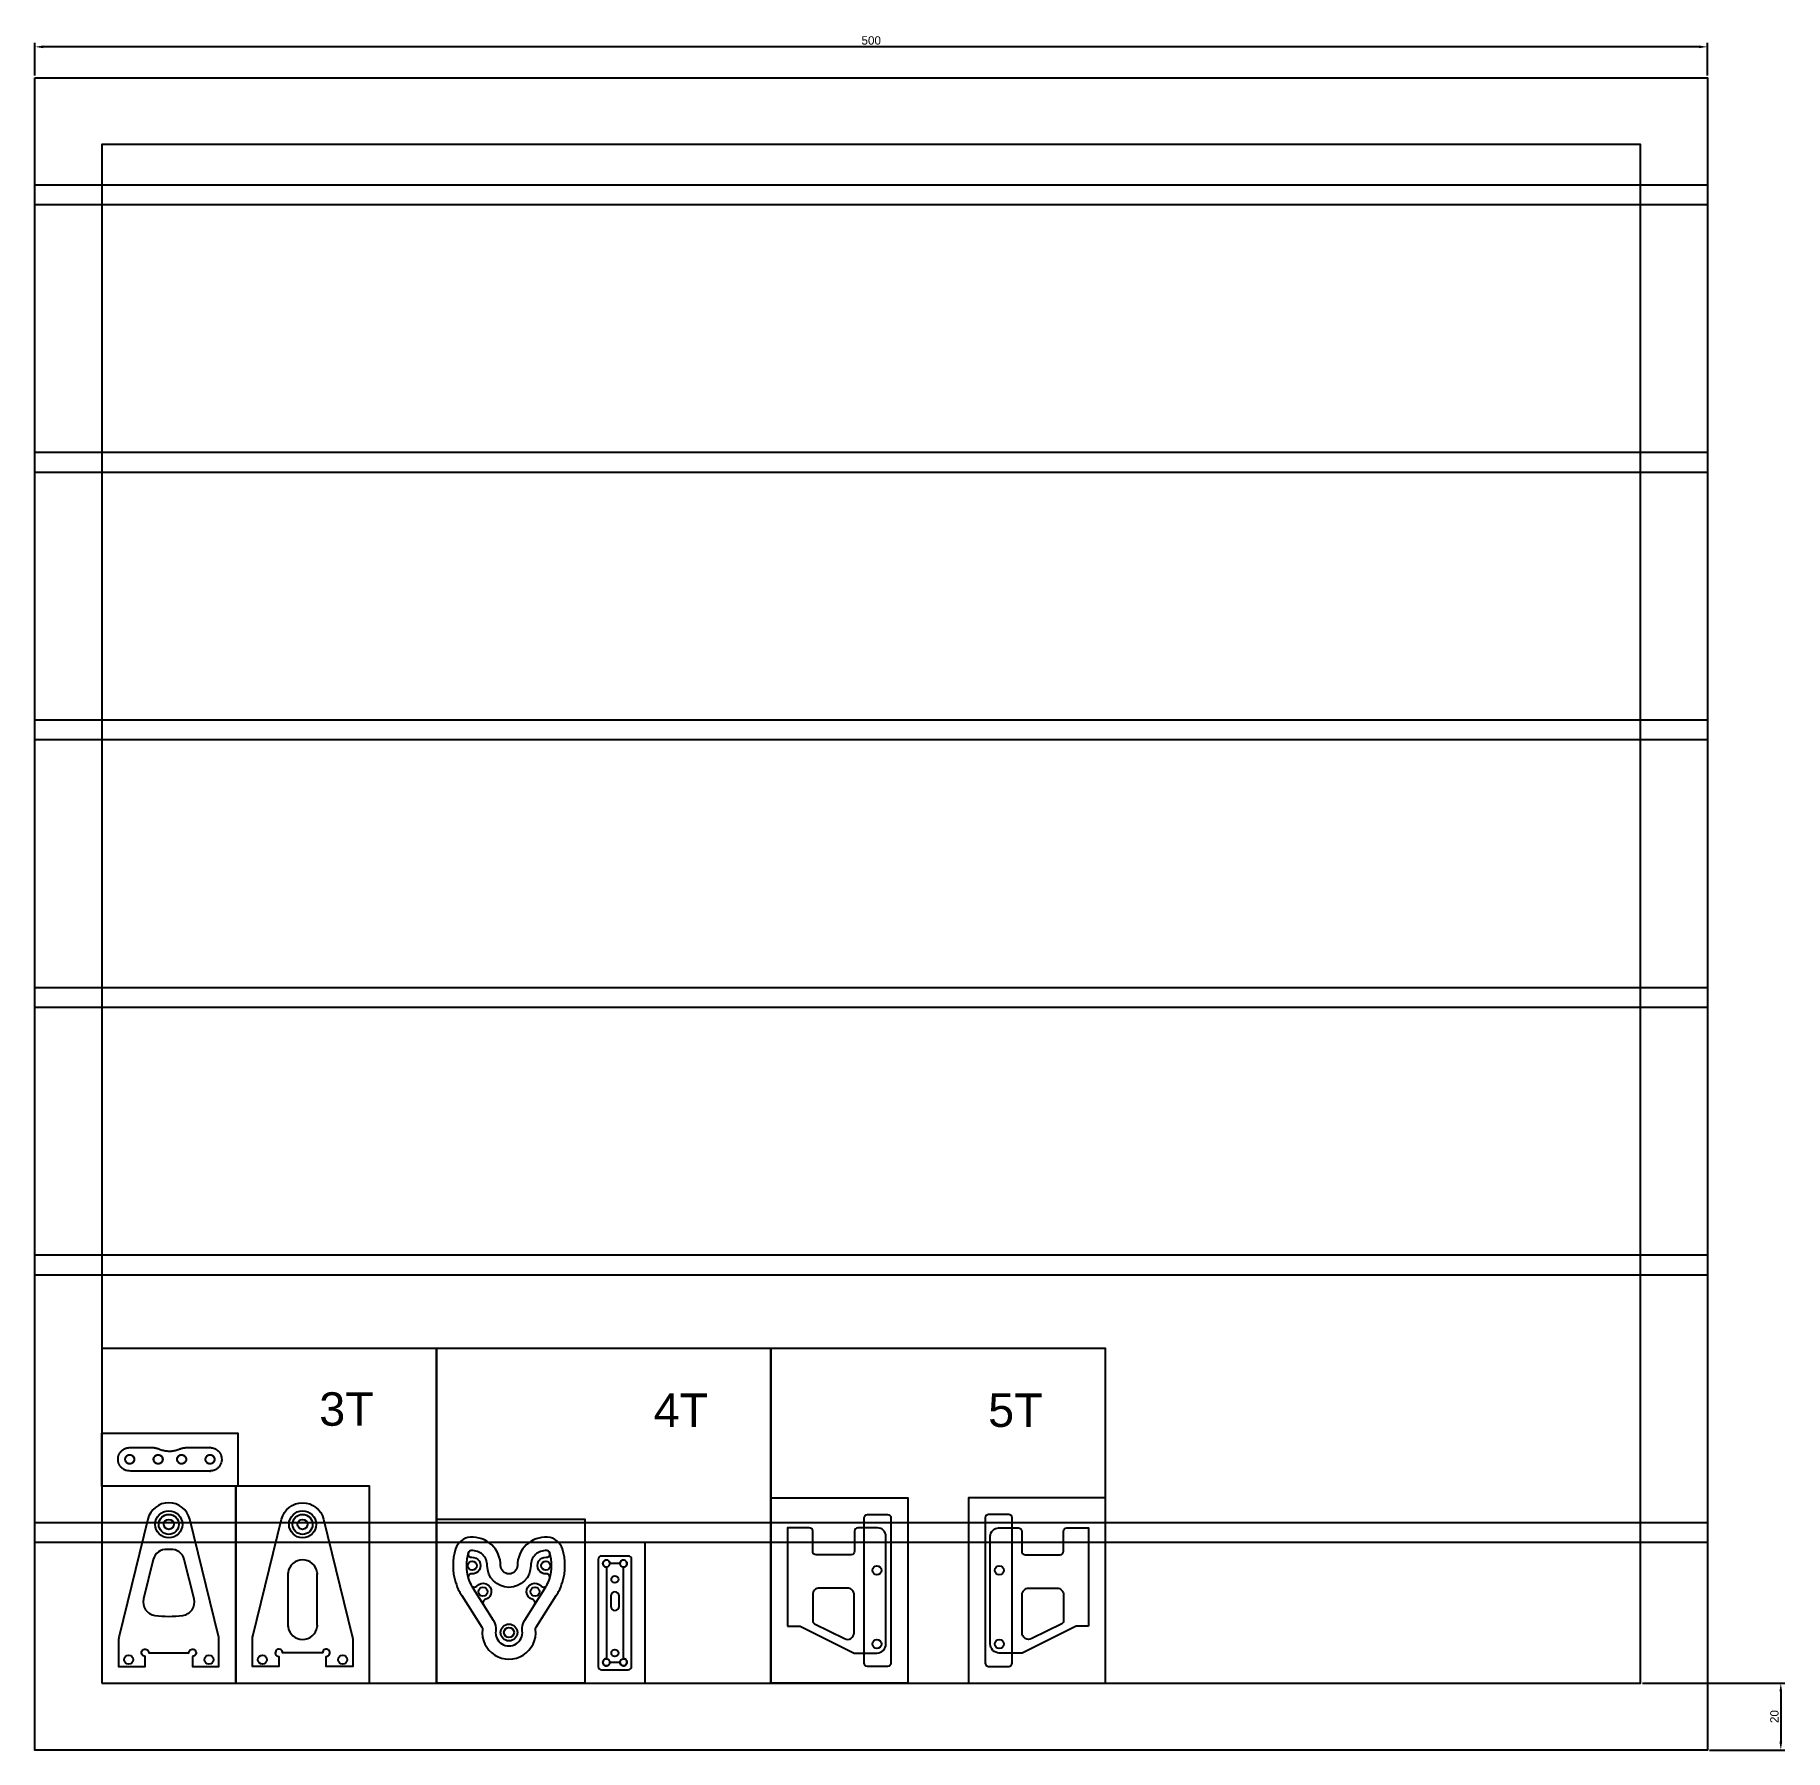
# Model space of a CAD drawing. Header units: millimetres. Extents: x 0 to 523, y 0 to 513.
import ezdxf

# ---------------------------------------------------------------- set-up
doc = ezdxf.new("R2010")
doc.units = ezdxf.units.MM
for name, color, linetype in [('CNC_CRACK', 220, 'Continuous'), ('MS_2.0', 50, 'Continuous'), ('MS_2.25', 161, 'Continuous'), ('MS_ALL', 132, 'Continuous'), ('OUT', 170, 'Continuous'), ('OUT_2.0', 200, 'Continuous'), ('small', 10, 'Continuous'), ('small2', 40, 'Continuous'), ('small3', 71, 'Continuous')]:
    doc.layers.add(name, color=color, linetype=linetype)
doc.styles.get("Standard").update_dxf_attribs({"font": 'arial.ttf'})
doc.dimstyles.new('ISO-25', dxfattribs={"dimtxt": 2.5, "dimasz": 2.5, "dimexe": 1.25, "dimexo": 0.625, "dimtad": 1, "dimtxsty": 'Standard', "dimcen": 2.5, "dimadec": 0, "dimazin": 0, "dimtfac": 1, "dimtmove": 0, "dimatfit": 3, "dimfxl": 1, "dimarcsym": 0})

# ---------------------------------------------------------------- blocks, each defined once
blk = doc.blocks.new('*D1')
at = {"color": 0, "lineweight": -2, "transparency": 16777216}
for p, q in [((480.63, 20), (523.19, 20)), ((521.94, 17.5), (521.94, 2.5)), ((500.63, 0), (523.19, 0))]:
    blk.add_line(p, q, dxfattribs=at)
at = {"color": 0, "transparency": 16777216}
for points in [[(521.53, 17.5), (522.36, 17.5), (521.94, 20)], [(521.53, 2.5), (522.36, 2.5), (521.94, 0)]]:
    blk.add_solid(points, dxfattribs=at)
at = {"layer": 'Defpoints', "color": 0, "transparency": 16777216}
for p in [(480, 20), (500, 0), (521.94, 0)]:
    blk.add_point(p, dxfattribs=at)
at = {"color": 0, "transparency": 16777216, "insert": (520.04, 10), "char_height": 2.5, "attachment_point": 5, "rotation": 90}
blk.add_mtext('20', dxfattribs=at)
blk = doc.blocks.new('*D2')
at = {"color": 0, "lineweight": -2, "transparency": 16777216}
for p, q in [((0, 500.62), (0, 510.47)), ((497.5, 509.22), (2.5, 509.22)), ((500, 500.62), (500, 510.47))]:
    blk.add_line(p, q, dxfattribs=at)
at = {"color": 0, "transparency": 16777216}
for points in [[(2.5, 509.64), (2.5, 508.81), (0, 509.22)], [(497.5, 509.64), (497.5, 508.81), (500, 509.22)]]:
    blk.add_solid(points, dxfattribs=at)
at = {"layer": 'Defpoints', "color": 0, "transparency": 16777216}
for p in [(0, 509.22), (0, 500), (500, 500)]:
    blk.add_point(p, dxfattribs=at)
at = {"color": 0, "transparency": 16777216, "insert": (250, 511.12), "char_height": 2.5, "attachment_point": 5}
blk.add_mtext('500', dxfattribs=at)

msp = doc.modelspace()

# ---------------------------------------------------------------- linework, layer by layer
for points in [[(0, 500), (500, 500), (500, 0), (0, 0)], [(20, 20), (480, 20), (480, 480), (20, 480)], [(20, 20), (120, 20), (120, 120), (20, 120)], [(120, 20), (220, 20), (220, 120), (120, 120)], [(220, 20), (320, 20), (320, 120), (220, 120)], [(20, 94.769), (60.652, 94.769), (60.652, 78.921), (20, 78.921)], [(20, 20), (60, 20), (60, 78.921), (20, 78.921)], [(60, 20), (100, 20), (100, 78.921), (60, 78.921)], [(220, 75.4), (260.9, 75.4), (260.9, 20), (220, 20)], [(320, 75.4), (279.1, 75.4), (279.1, 20), (320, 20)], [(120, 69.014), (164.371, 69.014), (164.371, 20), (120, 20)], [(164.371, 20), (182.371, 20), (182.371, 62), (164.371, 62)]]:
    msp.add_lwpolyline(points, close=True)
at = {"layer": 'CNC_CRACK'}
for points in [[(0, 468), (500, 468), (500, 462), (0, 462)], [(0, 388), (500, 388), (500, 382), (0, 382)], [(0, 308), (500, 308), (500, 302), (0, 302)], [(0, 228), (500, 228), (500, 222), (0, 222)], [(0, 148), (500, 148), (500, 142), (0, 142)], [(0, 68), (500, 68), (500, 62), (0, 62)]]:
    msp.add_lwpolyline(points, close=True, dxfattribs=at)
at = {"layer": 'MS_2.0'}
for points in [[(133.759, 36.036, 1.119797), (149.657, 36.036, -0.1715729), (149.807, 36.686), (152.747, 41.306), (155.829, 46.148, 0.0209043), (156.53, 47.359, 0.0452624), (157.687, 50.153, 0.152279), (157.687, 60.117, 0.3119792), (153.208, 63.62, 0.4315776), (144.208, 55.135, -1), (139.208, 55.135, 0.4315776), (130.207, 63.62, 0.3119792), (125.728, 60.117, 0.152279), (125.728, 50.153, 0.0452624), (126.886, 47.359, 0.0209043), (127.587, 46.148), (130.669, 41.306), (133.609, 36.686, -0.1715729)], [(130.561, 57.631, -1.0607252), (130.561, 52.639, 0.5244144), (129.547, 51.343, 0.0452624), (130.428, 49.217, 0.5244144), (132.061, 49.017, -1.3331343), (134.613, 44.952, 0.5018631), (134.043, 43.453), (136.983, 38.833, -0.1715729), (137.733, 35.586, 1.119797), (145.682, 35.586, -0.1715729), (146.432, 38.833), (149.372, 43.453, 0.5018631), (148.802, 44.952, -1.3331343), (151.355, 49.017, 0.5244144), (152.988, 49.217, 0.0452624), (153.869, 51.343, 0.5244144), (152.855, 52.639, -1.0607252), (152.855, 57.631, 1), (152.973, 59.627, 0.4315776), (148.208, 55.135, -1), (135.208, 55.135, 0.4315776), (130.443, 59.627, 1)]]:
    msp.add_lwpolyline(points, format="xyb", close=True, dxfattribs=at)
msp.add_lwpolyline([(174.881, 55.76), (171.861, 55.76, 2.4142136), (170.811, 54.71), (170.811, 27.29, 2.4142136), (171.861, 26.24), (174.881, 26.24, 2.4142136), (175.931, 27.29), (175.931, 54.71, 2.4142136), (174.881, 55.76)], format="xyb", dxfattribs=at)
at = {"layer": 'MS_2.25'}
for points in [[(248.9, 70.4), (254.9, 70.4, -0.4142136), (255.9, 69.4), (255.9, 26, -0.4142136), (254.9, 25), (248.9, 25, -0.4142136), (247.9, 26), (247.9, 69.4, -0.4142136)], [(291.1, 70.4), (285.1, 70.4, 0.4142136), (284.1, 69.4), (284.1, 26, 0.4142136), (285.1, 25), (291.1, 25, 0.4142136), (292.1, 26), (292.1, 69.4, 0.4142136)]]:
    msp.add_lwpolyline(points, format="xyb", close=True, dxfattribs=at)
at = {"layer": 'MS_ALL'}
for points in [[(39.506, 59.976, 0.3638941), (35.357, 56.939), (32.462, 45.149, 0.4474852), (35.834, 40.228, 0.0643558), (44.166, 40.228, 0.4474852), (47.538, 45.149), (44.643, 56.939, 0.3638941), (40.494, 59.976, -0.0330014)], [(84.4, 52.46, 0.2122919), (84.358, 53.068, 0.8701763), (75.642, 53.068, 0.2122919), (75.6, 52.46), (75.6, 37.46, 0.2122919), (75.642, 36.852, 0.8701763), (84.358, 36.852, 0.2122919), (84.4, 37.46)], [(244.9, 46.4, 0.4142136), (242.9, 48.4), (234.5, 48.4, 0.4142136), (232.5, 46.4), (232.5, 38.621, 0.2850849), (233.056, 37.725), (242.012, 33.288, 0.5563174), (244.9, 35.08)], [(295.1, 46.4, -0.4142136), (297.1, 48.4), (305.5, 48.4, -0.4142136), (307.5, 46.4), (307.5, 38.621, -0.2850849), (306.944, 37.725), (297.988, 33.288, -0.5563174), (295.1, 35.08)]]:
    msp.add_lwpolyline(points, format="xyb", close=True, dxfattribs=at)
at = {"layer": 'OUT'}
for points in [[(47.06, 27.96), (47.06, 25), (55, 25), (55, 32.926, 0.060268), (54.871, 33.99), (46.275, 69.001, 0.7841605), (33.725, 69.001), (25.129, 33.99, 0.060268), (25, 32.926), (25, 25), (32.94, 25), (32.94, 27.96, -2.4142136), (34.04, 29.06), (45.96, 29.06, -2.4142136)], [(225, 37), (228.75, 37), (244.9, 29), (247.9, 29), (251.7, 29, 0.4142136), (254.4, 31.7), (254.4, 63.9, 0.4142136), (251.9, 66.4), (247.9, 66.4), (246, 66.4, 0.4142136), (245, 65.4), (245, 59.4, -0.4142136), (244, 58.4), (233.5, 58.4, -0.4142136), (232.5, 59.4), (232.5, 65.4, 0.4142136), (231.5, 66.4), (225, 66.4)], [(315, 37), (311.25, 37), (295.1, 29), (292.1, 29), (288.3, 29, -0.4142136), (285.6, 31.7), (285.6, 63.9, -0.4142136), (288.1, 66.4), (292.1, 66.4), (294, 66.4, -0.4142136), (295, 65.4), (295, 59.4, 0.4142136), (296, 58.4), (306.5, 58.4, 0.4142136), (307.5, 59.4), (307.5, 65.4, -0.4142136), (308.5, 66.4), (315, 66.4)], [(137.733, 35.586, 1.119797), (145.682, 35.586, -0.1715729), (146.432, 38.833), (149.372, 43.453), (152.454, 48.296, 0.0209043), (152.988, 49.217, 0.0452624), (153.869, 51.343, 0.152279), (153.869, 58.927, 0.3119792), (152.973, 59.627, 0.4315776), (148.208, 55.135, -1), (135.208, 55.135, 0.4315776), (130.443, 59.627, 0.3119792), (129.547, 58.927, 0.152279), (129.547, 51.343, 0.0452624), (130.428, 49.217, 0.0209043), (130.961, 48.296), (134.043, 43.453), (136.983, 38.833, -0.1715729)], [(169.371, 24), (177.371, 24, 0.4142136), (178.371, 25), (178.371, 57, 0.4142136), (177.371, 58), (169.371, 58, 0.4142136), (168.371, 57), (168.371, 25, 0.4142136)]]:
    msp.add_lwpolyline(points, format="xyb", close=True, dxfattribs=at)
msp.add_lwpolyline([(65, 32.926, -0.060268), (65.129, 33.99), (73.725, 69.001, -0.7841605), (86.275, 69.001), (94.871, 33.99, -0.060268), (95, 32.926), (95, 25), (87.06, 25), (87.06, 27.96, 2.4142136), (85.96, 29.06), (74.04, 29.06, 2.4142136), (72.94, 27.96), (72.94, 25), (65, 25), (65, 32.926)], format="xyb", dxfattribs=at)
msp.add_rational_spline([(43.35, 90.012), (40.215, 88.677), (37.08, 90.012), (36.141, 90.412), (35.121, 90.412), (31.718, 90.412), (28.315, 90.412), (26.294, 90.412), (25.284, 88.662), (24.274, 86.912), (25.284, 85.162), (26.294, 83.412), (28.315, 83.412), (40.315, 83.412), (52.315, 83.412), (52.324, 83.412), (52.334, 83.412), (54.355, 83.412), (55.365, 85.162), (56.375, 86.912), (55.365, 88.662), (54.355, 90.412), (52.334, 90.412), (52.324, 90.412), (52.315, 90.412), (48.812, 90.412), (45.309, 90.412), (44.289, 90.412), (43.35, 90.012)], [1, 0.920019286909, 1, 0.979800818256, 1, 1, 1, 0.866025403784, 1, 0.866025403784, 1, 0.866025403784, 1, 1, 1, 1, 1, 0.866025403784, 1, 0.866025403784, 1, 0.866025403784, 1, 1, 1, 1, 1, 0.979800818254, 1], degree=2, knots=[0, 0, 0, 0.8053333, 0.8053333, 1.2079999, 1.2079999, 2.2079999, 2.2079999, 3.2551974, 3.2551974, 4.302395, 4.302395, 5.3495925, 5.3495925, 6.3495925, 6.3495925, 7.3495925, 7.3495925, 8.3967901, 8.3967901, 9.4439876, 9.4439876, 10.4911852, 10.4911852, 11.4911852, 11.4911852, 12.4911852, 12.4911852, 12.8938518, 12.8938518, 12.8938518], dxfattribs=at)
at = {"layer": 'OUT_2.0'}
msp.add_lwpolyline([(130.561, 57.631, -1.0607252), (130.561, 52.639, 0.5244144), (129.547, 51.343, 0.0452624), (130.428, 49.217, 0.5244144), (132.061, 49.017, -1.3331343), (134.613, 44.952, 0.5018631), (134.043, 43.453), (136.983, 38.833, -0.1715729), (137.733, 35.586, 1.119797), (145.682, 35.586, -0.1715729), (146.432, 38.833), (149.372, 43.453, 0.5018631), (148.802, 44.952, -1.3331343), (151.355, 49.017, 0.5244144), (152.988, 49.217, 0.0452624), (153.869, 51.343, 0.5244144), (152.855, 52.639, -1.0607252), (152.855, 57.631, 1), (152.973, 59.627, 0.4315776), (148.208, 55.135, -1), (135.208, 55.135, 0.4315776), (130.443, 59.627, 1)], format="xyb", close=True, dxfattribs=at)
at = {"layer": 'small'}
msp.add_lwpolyline([(172.121, 43, 1), (174.621, 43), (174.621, 46, 1), (172.121, 46)], format="xyb", close=True, dxfattribs=at)
for centre, radius in [((40, 67.46), 1.5), ((80, 67.46), 1.5), ((130.708, 55.135), 1.35), ((152.708, 55.135), 1.35), ((170.811, 55.76), 1.05), ((175.931, 55.76), 1.05), ((251.7, 53.7), 1.35), ((288.3, 53.7), 1.35), ((133.93, 47.357), 1.35), ((149.486, 47.357), 1.35), ((173.371, 51), 1.05), ((141.708, 35.135), 1.5), ((251.7, 31.7), 1.35), ((288.3, 31.7), 1.35), ((28, 27), 1.35), ((52, 27), 1.35), ((68, 27), 1.35), ((92, 27), 1.35), ((170.811, 26.24), 1.05), ((173.371, 29), 1.05), ((175.931, 26.24), 1.05)]:
    msp.add_circle(centre, radius, dxfattribs=at)
for centre in [(28.315, 86.912), (36.815, 86.912), (43.815, 86.912), (52.315, 86.912)]:
    msp.add_ellipse(centre, major_axis=(0, -1.35), ratio=0.9999791, dxfattribs=at)
for points in [[(28.325, 85.562), (29.109, 85.556), (29.502, 86.234), (29.896, 86.912), (29.502, 87.59), (29.109, 88.268), (28.325, 88.262), (26.985, 88.252), (26.985, 86.912), (26.985, 85.572), (28.325, 85.562)], [(36.825, 85.562), (37.608, 85.556), (38.002, 86.234), (38.395, 86.912), (38.002, 87.59), (37.608, 88.268), (36.825, 88.262), (35.484, 88.252), (35.484, 86.912), (35.484, 85.572), (36.825, 85.562)], [(43.825, 85.562), (44.608, 85.556), (45.002, 86.234), (45.395, 86.912), (45.002, 87.59), (44.608, 88.268), (43.825, 88.262), (42.484, 88.252), (42.484, 86.912), (42.484, 85.572), (43.825, 85.562)], [(52.324, 85.562), (53.108, 85.556), (53.502, 86.234), (53.895, 86.912), (53.502, 87.59), (53.108, 88.268), (52.324, 88.262), (50.984, 88.252), (50.984, 86.912), (50.984, 85.572), (52.324, 85.562)]]:
    msp.add_rational_spline(points, [1, 0.864825943445, 1, 0.864825943445, 1, 0.864825943445, 1, 0.709641394466, 1, 0.709641394466, 1], degree=2, knots=[0, 0, 0, 1.0519855, 1.0519855, 2.1039709, 2.1039709, 3.1559564, 3.1559564, 4.7195709, 4.7195709, 6.2831853, 6.2831853, 6.2831853], dxfattribs=at)
at = {"layer": 'small2'}
for centre, radius in [((40, 67.46), 3), ((80, 67.46), 3), ((141.708, 35.135), 2.5)]:
    msp.add_circle(centre, radius, dxfattribs=at)
at = {"layer": 'small3'}
for centre in [(40, 67.46), (80, 67.46)]:
    msp.add_circle(centre, 4.05, dxfattribs=at)

# ---------------------------------------------------------------- texts
at = {"char_height": 10, "attachment_point": 1}
for s, insert in [('3T', (84.972, 106.949)), ('4T', (184.961, 106.599)), ('5T', (284.961, 106.599))]:
    msp.add_mtext_dynamic_manual_height_columns(s, width=25.13218, gutter_width=12.5, heights=[0], dxfattribs=dict(at, insert=insert))

# ---------------------------------------------------------------- dimensions: what is measured, and where the dimension line sits
dim = msp.add_linear_dim(base=(0, 509.223), p1=(500, 500), p2=(0, 500), dimstyle='ISO-25')
dim.commit()
dim.dimension.update_dxf_attribs({"geometry": '*D2', "text_midpoint": (250, 511.124)})
dim = msp.add_linear_dim(base=(521.942, 0), p1=(480, 20), p2=(500, 0), angle=90, dimstyle='ISO-25')
dim.commit()
dim.dimension.update_dxf_attribs({"geometry": '*D1', "text_midpoint": (520.041, 10)})

doc.saveas('drawing.dxf')
